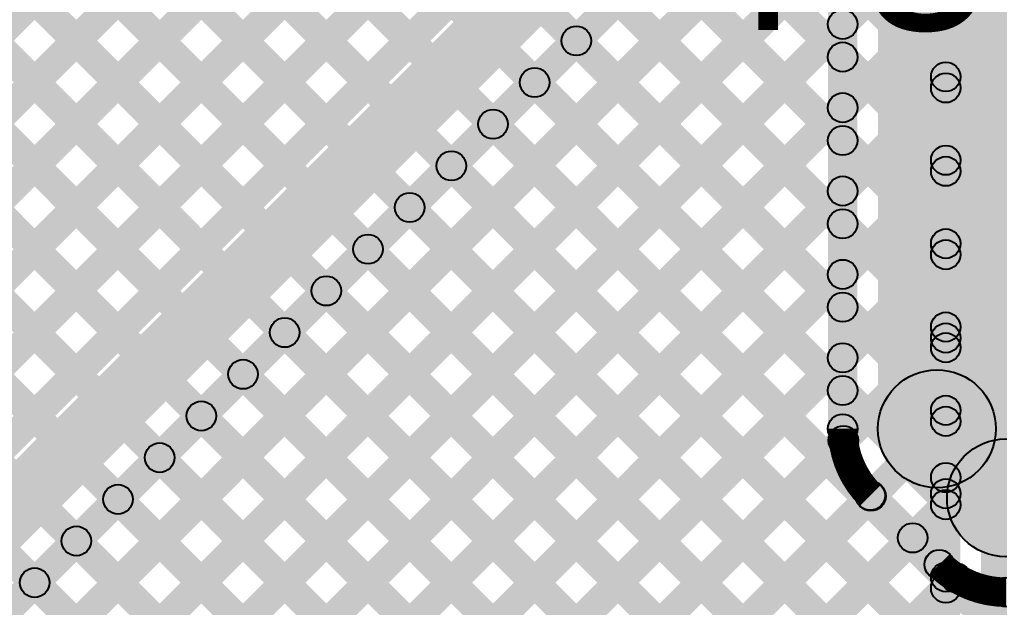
# Model space of a CAD drawing. Header units: millimetres. Extents: x -0.22 to 4.11, y -0.25 to 2.01.
# Drawn here: x 1.1412 to 1.4737, y 0.5591 to 0.7585 of the extents above; entities that cross this region are included whole.
import ezdxf

# ---------------------------------------------------------------- set-up
doc = ezdxf.new("R2010")
doc.units = ezdxf.units.MM
doc.header["$MEASUREMENT"] = 0
for name, color, linetype in [('BottomLayer', 5, 'Continuous'), ('BottomOverlay', 54, 'Continuous'), ('TopLayer', 1, 'Continuous')]:
    doc.layers.add(name, color=color, linetype=linetype)

msp = doc.modelspace()

# ---------------------------------------------------------------- hatches: boundary and pattern name
at = {"layer": 'BottomLayer'}
for points in [[(1.0256, 0.46377), (1.01005, 0.47933), (1.54544, 1.01472), (1.561, 0.99917)], [(1.03762, 0.45175), (1.03055, 0.45882), (1.56595, 0.99422), (1.57302, 0.98715)], [(1.03762, 0.45175), (1.03055, 0.45882), (1.56595, 0.99422), (1.57302, 0.98715)], [(0.62455, 0.01046), (0.61748, 0.01753), (1.452, 0.85204), (1.45907, 0.84497)], [(0.62455, 0.01046), (0.61748, 0.01753), (1.452, 0.85204), (1.45907, 0.84497)], [(0.65284, 0.01046), (0.64577, 0.01753), (1.452, 0.82376), (1.45907, 0.81669)], [(0.65284, 0.01046), (0.64577, 0.01753), (1.452, 0.82376), (1.45907, 0.81669)], [(1.38319, 0.80439), (1.39026, 0.81146), (1.45907, 0.74265), (1.452, 0.73558)], [(1.38319, 0.80439), (1.39026, 0.81146), (1.45907, 0.74265), (1.452, 0.73558)], [(0.68112, 0.01046), (0.67405, 0.01753), (1.452, 0.79547), (1.45907, 0.7884)], [(0.68112, 0.01046), (0.67405, 0.01753), (1.452, 0.79547), (1.45907, 0.7884)], [(1.36904, 0.79024), (1.37611, 0.79732), (1.45907, 0.71436), (1.452, 0.70729)], [(1.36904, 0.79024), (1.37611, 0.79732), (1.45907, 0.71436), (1.452, 0.70729)], [(1.46753, 0.61517), (1.53253, 0.61517), (1.53253, 0.78722), (1.46753, 0.78722)], [(1.3549, 0.7761), (1.36197, 0.78317), (1.45907, 0.68608), (1.452, 0.67901)], [(1.3549, 0.7761), (1.36197, 0.78317), (1.45907, 0.68608), (1.452, 0.67901)], [(1.34076, 0.76196), (1.34783, 0.76903), (1.45907, 0.65779), (1.452, 0.65072)], [(1.34076, 0.76196), (1.34783, 0.76903), (1.45907, 0.65779), (1.452, 0.65072)], [(1.46053, 0.64725), (1.45053, 0.64725), (1.45053, 0.77089), (1.46053, 0.77089)], [(1.46053, 0.64725), (1.45053, 0.64725), (1.45053, 0.77089), (1.46053, 0.77089)], [(0.70941, 0.01046), (0.70234, 0.01753), (1.452, 0.76719), (1.45907, 0.76012)], [(0.70941, 0.01046), (0.70234, 0.01753), (1.452, 0.76719), (1.45907, 0.76012)], [(1.32662, 0.74782), (1.33369, 0.75489), (1.45907, 0.62951), (1.452, 0.62244)], [(1.32662, 0.74782), (1.33369, 0.75489), (1.45907, 0.62951), (1.452, 0.62244)], [(0.73769, 0.01046), (0.73062, 0.01753), (1.452, 0.73891), (1.45907, 0.73183)], [(0.73769, 0.01046), (0.73062, 0.01753), (1.452, 0.73891), (1.45907, 0.73183)], [(1.31247, 0.73368), (1.31955, 0.74075), (1.45907, 0.60122), (1.452, 0.59415)], [(1.31247, 0.73368), (1.31955, 0.74075), (1.45907, 0.60122), (1.452, 0.59415)], [(1.29833, 0.71953), (1.3054, 0.72661), (1.45907, 0.57294), (1.452, 0.56587)], [(1.29833, 0.71953), (1.3054, 0.72661), (1.45907, 0.57294), (1.452, 0.56587)], [(1.28419, 0.70539), (1.29126, 0.71246), (1.45907, 0.54466), (1.452, 0.53759)], [(1.28419, 0.70539), (1.29126, 0.71246), (1.45907, 0.54466), (1.452, 0.53759)], [(0.76598, 0.01046), (0.7589, 0.01753), (1.452, 0.71062), (1.45907, 0.70355)], [(0.76598, 0.01046), (0.7589, 0.01753), (1.452, 0.71062), (1.45907, 0.70355)], [(1.27005, 0.69125), (1.27712, 0.69832), (1.76185, 0.21359), (1.75478, 0.20652)], [(1.27005, 0.69125), (1.27712, 0.69832), (1.76185, 0.21359), (1.75478, 0.20652)], [(0.79426, 0.01046), (0.78719, 0.01753), (1.452, 0.68234), (1.45907, 0.67527)], [(0.79426, 0.01046), (0.78719, 0.01753), (1.452, 0.68234), (1.45907, 0.67527)], [(1.25591, 0.67711), (1.26298, 0.68418), (1.73356, 0.21359), (1.72649, 0.20652)], [(1.25591, 0.67711), (1.26298, 0.68418), (1.73356, 0.21359), (1.72649, 0.20652)], [(1.24176, 0.66297), (1.24883, 0.67004), (1.70528, 0.21359), (1.69821, 0.20652)], [(1.24176, 0.66297), (1.24883, 0.67004), (1.70528, 0.21359), (1.69821, 0.20652)], [(1.22762, 0.64882), (1.23469, 0.65589), (1.677, 0.21359), (1.66992, 0.20652)], [(1.22762, 0.64882), (1.23469, 0.65589), (1.677, 0.21359), (1.66992, 0.20652)], [(0.82254, 0.01046), (0.81547, 0.01753), (1.452, 0.65405), (1.45907, 0.64698)], [(0.82254, 0.01046), (0.81547, 0.01753), (1.452, 0.65405), (1.45907, 0.64698)], [(1.46053, 0.60317), (1.45053, 0.60317), (1.45053, 0.64725), (1.46053, 0.64725)], [(1.46053, 0.60317), (1.45053, 0.60317), (1.45053, 0.64725), (1.46053, 0.64725)], [(1.46053, 0.60317), (1.45053, 0.60317), (1.45053, 0.64725), (1.46053, 0.64725)], [(1.46053, 0.60317), (1.45053, 0.60317), (1.45053, 0.64725), (1.46053, 0.64725)], [(1.21348, 0.63468), (1.22055, 0.64175), (1.64871, 0.21359), (1.64164, 0.20652)], [(1.21348, 0.63468), (1.22055, 0.64175), (1.64871, 0.21359), (1.64164, 0.20652)], [(1.46753, 0.54549), (2.11853, 0.54549), (2.11853, 0.63525), (1.46753, 0.63525)], [(0.85083, 0.01046), (0.84376, 0.01753), (1.452, 0.62577), (1.45907, 0.6187)], [(0.85083, 0.01046), (0.84376, 0.01753), (1.452, 0.62577), (1.45907, 0.6187)], [(1.19934, 0.62054), (1.20641, 0.62761), (1.62043, 0.21359), (1.61336, 0.20652)], [(1.19934, 0.62054), (1.20641, 0.62761), (1.62043, 0.21359), (1.61336, 0.20652)], [(1.1852, 0.6064), (1.19227, 0.61347), (1.59214, 0.21359), (1.58507, 0.20652)], [(1.1852, 0.6064), (1.19227, 0.61347), (1.59214, 0.21359), (1.58507, 0.20652)], [(1.46053, 0.53349), (1.45053, 0.53349), (1.45053, 0.60317), (1.46053, 0.60317)], [(1.46053, 0.53349), (1.45053, 0.53349), (1.45053, 0.60317), (1.46053, 0.60317)], [(1.17105, 0.59225), (1.17812, 0.59933), (1.56386, 0.21359), (1.55679, 0.20652)], [(1.17105, 0.59225), (1.17812, 0.59933), (1.56386, 0.21359), (1.55679, 0.20652)], [(0.87911, 0.01046), (0.87204, 0.01753), (1.452, 0.59748), (1.45907, 0.59041)], [(0.87911, 0.01046), (0.87204, 0.01753), (1.452, 0.59748), (1.45907, 0.59041)], [(1.15691, 0.57811), (1.16398, 0.58518), (1.53557, 0.21359), (1.5285, 0.20652)], [(1.15691, 0.57811), (1.16398, 0.58518), (1.53557, 0.21359), (1.5285, 0.20652)], [(0.9074, 0.01046), (0.90033, 0.01753), (1.452, 0.5692), (1.45907, 0.56213)], [(0.9074, 0.01046), (0.90033, 0.01753), (1.452, 0.5692), (1.45907, 0.56213)], [(1.14277, 0.56397), (1.14984, 0.57104), (1.50729, 0.21359), (1.50022, 0.20652)], [(1.14277, 0.56397), (1.14984, 0.57104), (1.50729, 0.21359), (1.50022, 0.20652)]]:
    msp.add_hatch(color=5, dxfattribs=at).paths.add_polyline_path(points)
h = msp.add_hatch(color=5, dxfattribs=at)
edge = h.paths.add_edge_path()
edge.add_arc((1.33015, 0.75135), 0.005, 0, 360)
h = msp.add_hatch(color=5, dxfattribs=at)
edge = h.paths.add_edge_path()
edge.add_arc((1.33015, 0.75135), 0.005, 0, 360)
h = msp.add_hatch(color=5, dxfattribs=at)
edge = h.paths.add_edge_path()
edge.add_arc((1.31601, 0.73721), 0.005, 0, 360)
h = msp.add_hatch(color=5, dxfattribs=at)
edge = h.paths.add_edge_path()
edge.add_arc((1.31601, 0.73721), 0.005, 0, 360)
h = msp.add_hatch(color=5, dxfattribs=at)
edge = h.paths.add_edge_path()
edge.add_arc((1.45553, 0.73911), 0.005, 0, 360)
h = msp.add_hatch(color=5, dxfattribs=at)
edge = h.paths.add_edge_path()
edge.add_arc((1.45553, 0.73911), 0.005, 0, 360)
h = msp.add_hatch(color=5, dxfattribs=at)
edge = h.paths.add_edge_path()
edge.add_arc((1.45553, 0.73537), 0.005, 0, 360)
h = msp.add_hatch(color=5, dxfattribs=at)
edge = h.paths.add_edge_path()
edge.add_arc((1.45553, 0.73537), 0.005, 0, 360)
h = msp.add_hatch(color=5, dxfattribs=at)
edge = h.paths.add_edge_path()
edge.add_arc((1.30187, 0.72307), 0.005, 0, 360)
h = msp.add_hatch(color=5, dxfattribs=at)
edge = h.paths.add_edge_path()
edge.add_arc((1.30187, 0.72307), 0.005, 0, 360)
h = msp.add_hatch(color=5, dxfattribs=at)
edge = h.paths.add_edge_path()
edge.add_arc((1.45553, 0.71083), 0.005, 0, 360)
h = msp.add_hatch(color=5, dxfattribs=at)
edge = h.paths.add_edge_path()
edge.add_arc((1.45553, 0.71083), 0.005, 0, 360)
h = msp.add_hatch(color=5, dxfattribs=at)
edge = h.paths.add_edge_path()
edge.add_arc((1.28773, 0.70893), 0.005, 0, 360)
h = msp.add_hatch(color=5, dxfattribs=at)
edge = h.paths.add_edge_path()
edge.add_arc((1.28773, 0.70893), 0.005, 0, 360)
h = msp.add_hatch(color=5, dxfattribs=at)
edge = h.paths.add_edge_path()
edge.add_arc((1.45553, 0.70709), 0.005, 0, 360)
h = msp.add_hatch(color=5, dxfattribs=at)
edge = h.paths.add_edge_path()
edge.add_arc((1.45553, 0.70709), 0.005, 0, 360)
h = msp.add_hatch(color=5, dxfattribs=at)
edge = h.paths.add_edge_path()
edge.add_arc((1.27358, 0.69479), 0.005, 0, 360)
h = msp.add_hatch(color=5, dxfattribs=at)
edge = h.paths.add_edge_path()
edge.add_arc((1.27358, 0.69479), 0.005, 0, 360)
h = msp.add_hatch(color=5, dxfattribs=at)
edge = h.paths.add_edge_path()
edge.add_arc((1.25944, 0.68064), 0.005, 0, 360)
h = msp.add_hatch(color=5, dxfattribs=at)
edge = h.paths.add_edge_path()
edge.add_arc((1.25944, 0.68064), 0.005, 0, 360)
h = msp.add_hatch(color=5, dxfattribs=at)
edge = h.paths.add_edge_path()
edge.add_arc((1.45553, 0.68254), 0.005, 0, 360)
h = msp.add_hatch(color=5, dxfattribs=at)
edge = h.paths.add_edge_path()
edge.add_arc((1.45553, 0.68254), 0.005, 0, 360)
h = msp.add_hatch(color=5, dxfattribs=at)
edge = h.paths.add_edge_path()
edge.add_arc((1.45553, 0.6788), 0.005, 0, 360)
h = msp.add_hatch(color=5, dxfattribs=at)
edge = h.paths.add_edge_path()
edge.add_arc((1.45553, 0.6788), 0.005, 0, 360)
h = msp.add_hatch(color=5, dxfattribs=at)
edge = h.paths.add_edge_path()
edge.add_arc((1.2453, 0.6665), 0.005, 0, 360)
h = msp.add_hatch(color=5, dxfattribs=at)
edge = h.paths.add_edge_path()
edge.add_arc((1.2453, 0.6665), 0.005, 0, 360)
h = msp.add_hatch(color=5, dxfattribs=at)
edge = h.paths.add_edge_path()
edge.add_arc((1.45553, 0.65426), 0.005, 0, 360)
h = msp.add_hatch(color=5, dxfattribs=at)
edge = h.paths.add_edge_path()
edge.add_arc((1.45553, 0.65426), 0.005, 0, 360)
h = msp.add_hatch(color=5, dxfattribs=at)
edge = h.paths.add_edge_path()
edge.add_arc((1.23116, 0.65236), 0.005, 0, 360)
h = msp.add_hatch(color=5, dxfattribs=at)
edge = h.paths.add_edge_path()
edge.add_arc((1.23116, 0.65236), 0.005, 0, 360)
h = msp.add_hatch(color=5, dxfattribs=at)
edge = h.paths.add_edge_path()
edge.add_arc((1.45553, 0.65052), 0.005, 0, 360)
h = msp.add_hatch(color=5, dxfattribs=at)
edge = h.paths.add_edge_path()
edge.add_arc((1.45553, 0.65052), 0.005, 0, 360)
h = msp.add_hatch(color=5, dxfattribs=at)
edge = h.paths.add_edge_path()
edge.add_arc((1.45553, 0.64725), 0.005, 0, 360)
h = msp.add_hatch(color=5, dxfattribs=at)
edge = h.paths.add_edge_path()
edge.add_arc((1.45553, 0.64725), 0.005, 0, 360)
h = msp.add_hatch(color=5, dxfattribs=at)
edge = h.paths.add_edge_path()
edge.add_arc((1.45553, 0.64725), 0.005, 0, 360)
h = msp.add_hatch(color=5, dxfattribs=at)
edge = h.paths.add_edge_path()
edge.add_arc((1.45553, 0.64725), 0.005, 0, 360)
h = msp.add_hatch(color=5, dxfattribs=at)
edge = h.paths.add_edge_path()
edge.add_arc((1.45553, 0.64725), 0.005, 0, 360)
h = msp.add_hatch(color=5, dxfattribs=at)
edge = h.paths.add_edge_path()
edge.add_arc((1.45553, 0.64725), 0.005, 0, 360)
h = msp.add_hatch(color=5, dxfattribs=at)
edge = h.paths.add_edge_path()
edge.add_arc((1.21702, 0.63822), 0.005, 0, 360)
h = msp.add_hatch(color=5, dxfattribs=at)
edge = h.paths.add_edge_path()
edge.add_arc((1.21702, 0.63822), 0.005, 0, 360)
h = msp.add_hatch(color=5, dxfattribs=at)
edge = h.paths.add_edge_path()
edge.add_arc((1.20287, 0.62407), 0.005, 0, 360)
h = msp.add_hatch(color=5, dxfattribs=at)
edge = h.paths.add_edge_path()
edge.add_arc((1.20287, 0.62407), 0.005, 0, 360)
h = msp.add_hatch(color=5, dxfattribs=at)
edge = h.paths.add_edge_path()
edge.add_arc((1.45553, 0.62597), 0.005, 0, 360)
h = msp.add_hatch(color=5, dxfattribs=at)
edge = h.paths.add_edge_path()
edge.add_arc((1.45553, 0.62597), 0.005, 0, 360)
h = msp.add_hatch(color=5, dxfattribs=at)
edge = h.paths.add_edge_path()
edge.add_arc((1.45553, 0.62223), 0.005, 0, 360)
h = msp.add_hatch(color=5, dxfattribs=at)
edge = h.paths.add_edge_path()
edge.add_arc((1.45553, 0.62223), 0.005, 0, 360)
h = msp.add_hatch(color=5, dxfattribs=at)
edge = h.paths.add_edge_path()
edge.add_arc((1.18873, 0.60993), 0.005, 0, 360)
h = msp.add_hatch(color=5, dxfattribs=at)
edge = h.paths.add_edge_path()
edge.add_arc((1.18873, 0.60993), 0.005, 0, 360)
h = msp.add_hatch(color=5, dxfattribs=at)
edge = h.paths.add_edge_path()
edge.add_arc((1.45553, 0.60317), 0.005, 0, 360)
h = msp.add_hatch(color=5, dxfattribs=at)
edge = h.paths.add_edge_path()
edge.add_arc((1.45553, 0.60317), 0.005, 0, 360)
h = msp.add_hatch(color=5, dxfattribs=at)
edge = h.paths.add_edge_path()
edge.add_arc((1.45553, 0.60317), 0.005, 0, 360)
h = msp.add_hatch(color=5, dxfattribs=at)
edge = h.paths.add_edge_path()
edge.add_arc((1.45553, 0.60317), 0.005, 0, 360)
h = msp.add_hatch(color=5, dxfattribs=at)
edge = h.paths.add_edge_path()
edge.add_arc((1.45553, 0.60317), 0.005, 0, 360)
h = msp.add_hatch(color=5, dxfattribs=at)
edge = h.paths.add_edge_path()
edge.add_arc((1.45553, 0.60317), 0.005, 0, 360)
h = msp.add_hatch(color=5, dxfattribs=at)
edge = h.paths.add_edge_path()
edge.add_arc((1.45553, 0.59769), 0.005, 0, 360)
h = msp.add_hatch(color=5, dxfattribs=at)
edge = h.paths.add_edge_path()
edge.add_arc((1.45553, 0.59769), 0.005, 0, 360)
h = msp.add_hatch(color=5, dxfattribs=at)
edge = h.paths.add_edge_path()
edge.add_arc((1.17459, 0.59579), 0.005, 0, 360)
h = msp.add_hatch(color=5, dxfattribs=at)
edge = h.paths.add_edge_path()
edge.add_arc((1.17459, 0.59579), 0.005, 0, 360)
h = msp.add_hatch(color=5, dxfattribs=at)
edge = h.paths.add_edge_path()
edge.add_arc((1.45553, 0.59395), 0.005, 0, 360)
h = msp.add_hatch(color=5, dxfattribs=at)
edge = h.paths.add_edge_path()
edge.add_arc((1.45553, 0.59395), 0.005, 0, 360)
h = msp.add_hatch(color=5, dxfattribs=at)
edge = h.paths.add_edge_path()
edge.add_arc((1.16045, 0.58165), 0.005, 0, 360)
h = msp.add_hatch(color=5, dxfattribs=at)
edge = h.paths.add_edge_path()
edge.add_arc((1.16045, 0.58165), 0.005, 0, 360)
h = msp.add_hatch(color=5, dxfattribs=at)
edge = h.paths.add_edge_path()
edge.add_arc((1.1463, 0.56751), 0.005, 0, 360)
h = msp.add_hatch(color=5, dxfattribs=at)
edge = h.paths.add_edge_path()
edge.add_arc((1.1463, 0.56751), 0.005, 0, 360)
h = msp.add_hatch(color=5, dxfattribs=at)
edge = h.paths.add_edge_path()
edge.add_arc((1.45553, 0.56941), 0.005, 0, 360)
h = msp.add_hatch(color=5, dxfattribs=at)
edge = h.paths.add_edge_path()
edge.add_arc((1.45553, 0.56941), 0.005, 0, 360)
h = msp.add_hatch(color=5, dxfattribs=at)
edge = h.paths.add_edge_path()
edge.add_arc((1.45553, 0.56566), 0.005, 0, 360)
h = msp.add_hatch(color=5, dxfattribs=at)
edge = h.paths.add_edge_path()
edge.add_arc((1.45553, 0.56566), 0.005, 0, 360)
at = {"layer": 'TopLayer'}
for points in [[(0.7127, 1.44659), (0.71977, 1.45366), (1.42407, 0.74936), (1.417, 0.74229)], [(0.7127, 1.44659), (0.71977, 1.45366), (1.42407, 0.74936), (1.417, 0.74229)], [(0.68485, 1.44615), (0.69193, 1.45322), (1.42407, 0.72108), (1.417, 0.71401)], [(0.68485, 1.44615), (0.69193, 1.45322), (1.42407, 0.72108), (1.417, 0.71401)], [(1.42553, 0.61971), (1.41553, 0.61971), (1.41553, 1.25061), (1.42553, 1.25061)], [(1.42553, 0.61971), (1.41553, 0.61971), (1.41553, 1.25061), (1.42553, 1.25061)], [(1.47253, 0.61971), (1.43253, 0.61971), (1.43253, 1.25061), (1.47253, 1.25061)], [(0.86996, 1.23276), (0.87703, 1.23983), (1.42407, 0.69279), (1.417, 0.68572)], [(0.86996, 1.23276), (0.87703, 1.23983), (1.42407, 0.69279), (1.417, 0.68572)], [(0.872, 1.20244), (0.87907, 1.20951), (1.42407, 0.66451), (1.417, 0.65744)], [(0.872, 1.20244), (0.87907, 1.20951), (1.42407, 0.66451), (1.417, 0.65744)], [(0.872, 1.17415), (0.87907, 1.18122), (1.42407, 0.63622), (1.417, 0.62915)], [(0.872, 1.17415), (0.87907, 1.18122), (1.42407, 0.63622), (1.417, 0.62915)], [(0.872, 1.14587), (0.87907, 1.15294), (1.81842, 0.21359), (1.81135, 0.20652)], [(0.872, 1.14587), (0.87907, 1.15294), (1.81842, 0.21359), (1.81135, 0.20652)], [(0.872, 1.11759), (0.87907, 1.12466), (1.79013, 0.21359), (1.78306, 0.20652)], [(0.872, 1.11759), (0.87907, 1.12466), (1.79013, 0.21359), (1.78306, 0.20652)], [(0.872, 1.0893), (0.87907, 1.09637), (1.76185, 0.21359), (1.75478, 0.20652)], [(0.872, 1.0893), (0.87907, 1.09637), (1.76185, 0.21359), (1.75478, 0.20652)], [(0.872, 1.06102), (0.87907, 1.06809), (1.73356, 0.21359), (1.72649, 0.20652)], [(0.872, 1.06102), (0.87907, 1.06809), (1.73356, 0.21359), (1.72649, 0.20652)], [(0.87907, 0.49125), (0.872, 0.49832), (1.417, 1.04332), (1.42407, 1.03625)], [(0.87907, 0.49125), (0.872, 0.49832), (1.417, 1.04332), (1.42407, 1.03625)], [(0.872, 1.03273), (0.87907, 1.0398), (1.70528, 0.21359), (1.69821, 0.20652)], [(0.872, 1.03273), (0.87907, 1.0398), (1.70528, 0.21359), (1.69821, 0.20652)], [(0.87907, 0.46296), (0.872, 0.47003), (1.417, 1.01503), (1.42407, 1.00796)], [(0.87907, 0.46296), (0.872, 0.47003), (1.417, 1.01503), (1.42407, 1.00796)], [(0.872, 1.00445), (0.87907, 1.01152), (1.677, 0.21359), (1.66992, 0.20652)], [(0.872, 1.00445), (0.87907, 1.01152), (1.677, 0.21359), (1.66992, 0.20652)], [(0.87907, 0.43468), (0.872, 0.44175), (1.417, 0.98675), (1.42407, 0.97968)], [(0.87907, 0.43468), (0.872, 0.44175), (1.417, 0.98675), (1.42407, 0.97968)], [(0.872, 0.97616), (0.87907, 0.98323), (1.64871, 0.21359), (1.64164, 0.20652)], [(0.872, 0.97616), (0.87907, 0.98323), (1.64871, 0.21359), (1.64164, 0.20652)], [(0.87907, 0.40639), (0.872, 0.41346), (1.417, 0.95846), (1.42407, 0.95139)], [(0.87907, 0.40639), (0.872, 0.41346), (1.417, 0.95846), (1.42407, 0.95139)], [(0.872, 0.94788), (0.87907, 0.95495), (1.62043, 0.21359), (1.61336, 0.20652)], [(0.872, 0.94788), (0.87907, 0.95495), (1.62043, 0.21359), (1.61336, 0.20652)], [(0.87907, 0.37811), (0.872, 0.38518), (1.417, 0.93018), (1.42407, 0.92311)], [(0.87907, 0.37811), (0.872, 0.38518), (1.417, 0.93018), (1.42407, 0.92311)], [(0.872, 0.9196), (0.87907, 0.92667), (1.59214, 0.21359), (1.58507, 0.20652)], [(0.872, 0.9196), (0.87907, 0.92667), (1.59214, 0.21359), (1.58507, 0.20652)], [(0.87907, 0.34983), (0.872, 0.3569), (1.417, 0.9019), (1.42407, 0.89483)], [(0.87907, 0.34983), (0.872, 0.3569), (1.417, 0.9019), (1.42407, 0.89483)], [(0.872, 0.89131), (0.87907, 0.89838), (1.56386, 0.21359), (1.55679, 0.20652)], [(0.872, 0.89131), (0.87907, 0.89838), (1.56386, 0.21359), (1.55679, 0.20652)], [(0.87907, 0.32154), (0.872, 0.32861), (1.417, 0.87361), (1.42407, 0.86654)], [(0.87907, 0.32154), (0.872, 0.32861), (1.417, 0.87361), (1.42407, 0.86654)], [(0.872, 0.86303), (0.87907, 0.8701), (1.53557, 0.21359), (1.5285, 0.20652)], [(0.872, 0.86303), (0.87907, 0.8701), (1.53557, 0.21359), (1.5285, 0.20652)], [(0.59627, 0.01046), (0.5892, 0.01753), (1.417, 0.84533), (1.42407, 0.83826)], [(0.59627, 0.01046), (0.5892, 0.01753), (1.417, 0.84533), (1.42407, 0.83826)], [(0.872, 0.83474), (0.87907, 0.84181), (1.50729, 0.21359), (1.50022, 0.20652)], [(0.872, 0.83474), (0.87907, 0.84181), (1.50729, 0.21359), (1.50022, 0.20652)], [(0.62455, 0.01046), (0.61748, 0.01753), (1.417, 0.81704), (1.42407, 0.80997)], [(0.62455, 0.01046), (0.61748, 0.01753), (1.417, 0.81704), (1.42407, 0.80997)], [(0.65284, 0.01046), (0.64577, 0.01753), (1.417, 0.78876), (1.42407, 0.78169)], [(0.65284, 0.01046), (0.64577, 0.01753), (1.417, 0.78876), (1.42407, 0.78169)], [(0.68112, 0.01046), (0.67405, 0.01753), (1.417, 0.76047), (1.42407, 0.7534)], [(0.68112, 0.01046), (0.67405, 0.01753), (1.417, 0.76047), (1.42407, 0.7534)], [(0.70941, 0.01046), (0.70234, 0.01753), (1.417, 0.73219), (1.42407, 0.72512)], [(0.70941, 0.01046), (0.70234, 0.01753), (1.417, 0.73219), (1.42407, 0.72512)], [(0.73769, 0.01046), (0.73062, 0.01753), (1.417, 0.70391), (1.42407, 0.69683)], [(0.73769, 0.01046), (0.73062, 0.01753), (1.417, 0.70391), (1.42407, 0.69683)], [(0.76598, 0.01046), (0.7589, 0.01753), (1.417, 0.67562), (1.42407, 0.66855)], [(0.76598, 0.01046), (0.7589, 0.01753), (1.417, 0.67562), (1.42407, 0.66855)], [(0.79426, 0.01046), (0.78719, 0.01753), (1.417, 0.64734), (1.42407, 0.64027)], [(0.79426, 0.01046), (0.78719, 0.01753), (1.417, 0.64734), (1.42407, 0.64027)], [(1.43839, 0.60557), (1.46667, 0.63385), (1.49011, 0.61042), (1.46182, 0.58213)], [(0.82254, 0.01046), (0.81547, 0.01753), (1.41724, 0.6193), (1.42431, 0.61223)], [(0.82254, 0.01046), (0.81547, 0.01753), (1.41724, 0.6193), (1.42431, 0.61223)], [(0.85083, 0.01046), (0.84376, 0.01753), (1.42661, 0.60038), (1.43368, 0.59331)], [(0.85083, 0.01046), (0.84376, 0.01753), (1.42661, 0.60038), (1.43368, 0.59331)], [(1.4264, 0.59352), (1.43347, 0.60059), (1.45684, 0.57721), (1.44977, 0.57014)], [(1.4264, 0.59352), (1.43347, 0.60059), (1.45684, 0.57721), (1.44977, 0.57014)], [(0.87911, 0.01046), (0.87204, 0.01753), (1.44075, 0.58624), (1.44782, 0.57917)], [(0.87911, 0.01046), (0.87204, 0.01753), (1.44075, 0.58624), (1.44782, 0.57917)], [(0.9074, 0.01046), (0.90033, 0.01753), (1.45547, 0.57267), (1.46254, 0.5656)], [(0.9074, 0.01046), (0.90033, 0.01753), (1.45547, 0.57267), (1.46254, 0.5656)], [(1.13174, 0.20652), (1.12467, 0.21359), (1.47889, 0.56781), (1.48596, 0.56074)], [(1.13174, 0.20652), (1.12467, 0.21359), (1.47889, 0.56781), (1.48596, 0.56074)]]:
    msp.add_hatch(color=1, dxfattribs=at).paths.add_polyline_path(points)
h = msp.add_hatch(color=1, dxfattribs=at)
edge = h.paths.add_edge_path()
edge.add_arc((1.42053, 0.75694), 0.005, 0, 360)
h = msp.add_hatch(color=1, dxfattribs=at)
edge = h.paths.add_edge_path()
edge.add_arc((1.42053, 0.75694), 0.005, 0, 360)
h = msp.add_hatch(color=1, dxfattribs=at)
edge = h.paths.add_edge_path()
edge.add_arc((1.42053, 0.74583), 0.005, 0, 360)
h = msp.add_hatch(color=1, dxfattribs=at)
edge = h.paths.add_edge_path()
edge.add_arc((1.42053, 0.74583), 0.005, 0, 360)
h = msp.add_hatch(color=1, dxfattribs=at)
edge = h.paths.add_edge_path()
edge.add_arc((1.42053, 0.72865), 0.005, 0, 360)
h = msp.add_hatch(color=1, dxfattribs=at)
edge = h.paths.add_edge_path()
edge.add_arc((1.42053, 0.72865), 0.005, 0, 360)
h = msp.add_hatch(color=1, dxfattribs=at)
edge = h.paths.add_edge_path()
edge.add_arc((1.42053, 0.71754), 0.005, 0, 360)
h = msp.add_hatch(color=1, dxfattribs=at)
edge = h.paths.add_edge_path()
edge.add_arc((1.42053, 0.71754), 0.005, 0, 360)
h = msp.add_hatch(color=1, dxfattribs=at)
edge = h.paths.add_edge_path()
edge.add_arc((1.42053, 0.70037), 0.005, 0, 360)
h = msp.add_hatch(color=1, dxfattribs=at)
edge = h.paths.add_edge_path()
edge.add_arc((1.42053, 0.70037), 0.005, 0, 360)
h = msp.add_hatch(color=1, dxfattribs=at)
edge = h.paths.add_edge_path()
edge.add_arc((1.42053, 0.68926), 0.005, 0, 360)
h = msp.add_hatch(color=1, dxfattribs=at)
edge = h.paths.add_edge_path()
edge.add_arc((1.42053, 0.68926), 0.005, 0, 360)
h = msp.add_hatch(color=1, dxfattribs=at)
edge = h.paths.add_edge_path()
edge.add_arc((1.42053, 0.67209), 0.005, 0, 360)
h = msp.add_hatch(color=1, dxfattribs=at)
edge = h.paths.add_edge_path()
edge.add_arc((1.42053, 0.67209), 0.005, 0, 360)
h = msp.add_hatch(color=1, dxfattribs=at)
edge = h.paths.add_edge_path()
edge.add_arc((1.42053, 0.66097), 0.005, 0, 360)
h = msp.add_hatch(color=1, dxfattribs=at)
edge = h.paths.add_edge_path()
edge.add_arc((1.42053, 0.66097), 0.005, 0, 360)
h = msp.add_hatch(color=1, dxfattribs=at)
edge = h.paths.add_edge_path()
edge.add_arc((1.42053, 0.6438), 0.005, 0, 360)
h = msp.add_hatch(color=1, dxfattribs=at)
edge = h.paths.add_edge_path()
edge.add_arc((1.42053, 0.6438), 0.005, 0, 360)
h = msp.add_hatch(color=1, dxfattribs=at)
edge = h.paths.add_edge_path()
edge.add_arc((1.45253, 0.61971), 0.02, 0, 360)
h = msp.add_hatch(color=1, dxfattribs=at)
edge = h.paths.add_edge_path()
edge.add_arc((1.45253, 0.61971), 0.02, 0, 360)
h = msp.add_hatch(color=1, dxfattribs=at)
edge = h.paths.add_edge_path()
edge.add_arc((1.42053, 0.63269), 0.005, 0, 360)
h = msp.add_hatch(color=1, dxfattribs=at)
edge = h.paths.add_edge_path()
edge.add_arc((1.42053, 0.63269), 0.005, 0, 360)
h = msp.add_hatch(color=1, dxfattribs=at)
edge = h.paths.add_edge_path()
edge.add_arc((1.42053, 0.61971), 0.005, 0, 360)
h = msp.add_hatch(color=1, dxfattribs=at)
edge = h.paths.add_edge_path()
edge.add_arc((1.42053, 0.61971), 0.005, 0, 360)
h = msp.add_hatch(color=1, dxfattribs=at)
edge = h.paths.add_edge_path()
edge.add_arc((1.42053, 0.61971), 0.005, 0, 360)
h = msp.add_hatch(color=1, dxfattribs=at)
edge = h.paths.add_edge_path()
edge.add_arc((1.42053, 0.61971), 0.005, 0, 360)
h = msp.add_hatch(color=1, dxfattribs=at)
edge = h.paths.add_edge_path()
edge.add_arc((1.42053, 0.61971), 0.005, 0, 360)
h = msp.add_hatch(color=1, dxfattribs=at)
edge = h.paths.add_edge_path()
edge.add_arc((1.42053, 0.61971), 0.005, 0, 360)
h = msp.add_hatch(color=1, dxfattribs=at)
edge = h.paths.add_edge_path()
edge.add_arc((1.42078, 0.61576), 0.005, 0, 360)
h = msp.add_hatch(color=1, dxfattribs=at)
edge = h.paths.add_edge_path()
edge.add_arc((1.42078, 0.61576), 0.005, 0, 360)
h = msp.add_hatch(color=1, dxfattribs=at)
edge = h.paths.add_edge_path()
edge.add_arc((1.47596, 0.59628), 0.02, 0, 360)
h = msp.add_hatch(color=1, dxfattribs=at)
edge = h.paths.add_edge_path()
edge.add_arc((1.47596, 0.59628), 0.02, 0, 360)
h = msp.add_hatch(color=1, dxfattribs=at)
edge = h.paths.add_edge_path()
edge.add_arc((1.42991, 0.59708), 0.005, 0, 360)
h = msp.add_hatch(color=1, dxfattribs=at)
edge = h.paths.add_edge_path()
edge.add_arc((1.42991, 0.59708), 0.005, 0, 360)
h = msp.add_hatch(color=1, dxfattribs=at)
edge = h.paths.add_edge_path()
edge.add_arc((1.42993, 0.59705), 0.005, 0, 360)
h = msp.add_hatch(color=1, dxfattribs=at)
edge = h.paths.add_edge_path()
edge.add_arc((1.42993, 0.59705), 0.005, 0, 360)
h = msp.add_hatch(color=1, dxfattribs=at)
edge = h.paths.add_edge_path()
edge.add_arc((1.42993, 0.59705), 0.005, 0, 360)
h = msp.add_hatch(color=1, dxfattribs=at)
edge = h.paths.add_edge_path()
edge.add_arc((1.42993, 0.59705), 0.005, 0, 360)
h = msp.add_hatch(color=1, dxfattribs=at)
edge = h.paths.add_edge_path()
edge.add_arc((1.43014, 0.59684), 0.005, 0, 360)
h = msp.add_hatch(color=1, dxfattribs=at)
edge = h.paths.add_edge_path()
edge.add_arc((1.43014, 0.59684), 0.005, 0, 360)
h = msp.add_hatch(color=1, dxfattribs=at)
edge = h.paths.add_edge_path()
edge.add_arc((1.44429, 0.5827), 0.005, 0, 360)
h = msp.add_hatch(color=1, dxfattribs=at)
edge = h.paths.add_edge_path()
edge.add_arc((1.44429, 0.5827), 0.005, 0, 360)
h = msp.add_hatch(color=1, dxfattribs=at)
edge = h.paths.add_edge_path()
edge.add_arc((1.45331, 0.57368), 0.005, 0, 360)
h = msp.add_hatch(color=1, dxfattribs=at)
edge = h.paths.add_edge_path()
edge.add_arc((1.45331, 0.57368), 0.005, 0, 360)
h = msp.add_hatch(color=1, dxfattribs=at)
edge = h.paths.add_edge_path()
edge.add_arc((1.45331, 0.57368), 0.005, 0, 360)
h = msp.add_hatch(color=1, dxfattribs=at)
edge = h.paths.add_edge_path()
edge.add_arc((1.45331, 0.57368), 0.005, 0, 360)
h = msp.add_hatch(color=1, dxfattribs=at)
edge = h.paths.add_edge_path()
edge.add_arc((1.45334, 0.57365), 0.005, 0, 360)
h = msp.add_hatch(color=1, dxfattribs=at)
edge = h.paths.add_edge_path()
edge.add_arc((1.45334, 0.57365), 0.005, 0, 360)
h = msp.add_hatch(color=1, dxfattribs=at)
edge = h.paths.add_edge_path()
edge.add_arc((1.45901, 0.56914), 0.005, 0, 360)
h = msp.add_hatch(color=1, dxfattribs=at)
edge = h.paths.add_edge_path()
edge.add_arc((1.45901, 0.56914), 0.005, 0, 360)
h = msp.add_hatch(color=1, dxfattribs=at)
edge = h.paths.add_edge_path()
edge.add_arc((1.47596, 0.56428), 0.005, 0, 360)
h = msp.add_hatch(color=1, dxfattribs=at)
edge = h.paths.add_edge_path()
edge.add_arc((1.47596, 0.56428), 0.005, 0, 360)
h = msp.add_hatch(color=1, dxfattribs=at)
edge = h.paths.add_edge_path()
edge.add_arc((1.47596, 0.56428), 0.005, 0, 360)
h = msp.add_hatch(color=1, dxfattribs=at)
edge = h.paths.add_edge_path()
edge.add_arc((1.47596, 0.56428), 0.005, 0, 360)
h = msp.add_hatch(color=1, dxfattribs=at)
edge = h.paths.add_edge_path()
edge.add_arc((1.47596, 0.56428), 0.005, 0, 360)
h = msp.add_hatch(color=1, dxfattribs=at)
edge = h.paths.add_edge_path()
edge.add_arc((1.47596, 0.56428), 0.005, 0, 360)

# ---------------------------------------------------------------- linework, layer by layer
at = {"layer": 'BottomLayer'}
for centre in [(1.33015, 0.75135), (1.33015, 0.75135), (1.31601, 0.73721), (1.31601, 0.73721), (1.45553, 0.73911), (1.45553, 0.73911), (1.45553, 0.73537), (1.45553, 0.73537), (1.30187, 0.72307), (1.30187, 0.72307), (1.45553, 0.71083), (1.45553, 0.71083), (1.28773, 0.70893), (1.28773, 0.70893), (1.45553, 0.70709), (1.45553, 0.70709), (1.27358, 0.69479), (1.27358, 0.69479), (1.25944, 0.68064), (1.25944, 0.68064), (1.45553, 0.68254), (1.45553, 0.68254), (1.45553, 0.6788), (1.45553, 0.6788), (1.2453, 0.6665), (1.2453, 0.6665), (1.45553, 0.65426), (1.45553, 0.65426), (1.23116, 0.65236), (1.23116, 0.65236), (1.45553, 0.65052), (1.45553, 0.65052), (1.45553, 0.64725), (1.45553, 0.64725), (1.45553, 0.64725), (1.45553, 0.64725), (1.45553, 0.64725), (1.45553, 0.64725), (1.21702, 0.63822), (1.21702, 0.63822), (1.20287, 0.62407), (1.20287, 0.62407), (1.45553, 0.62597), (1.45553, 0.62597), (1.45553, 0.62223), (1.45553, 0.62223), (1.18873, 0.60993), (1.18873, 0.60993), (1.45553, 0.60317), (1.45553, 0.60317), (1.45553, 0.60317), (1.45553, 0.60317), (1.45553, 0.60317), (1.45553, 0.60317), (1.45553, 0.59769), (1.45553, 0.59769), (1.17459, 0.59579), (1.17459, 0.59579), (1.45553, 0.59395), (1.45553, 0.59395), (1.16045, 0.58165), (1.16045, 0.58165), (1.1463, 0.56751), (1.1463, 0.56751), (1.45553, 0.56941), (1.45553, 0.56941), (1.45553, 0.56566), (1.45553, 0.56566)]:
    msp.add_circle(centre, 0.005, dxfattribs=at)
at = {"layer": 'TopLayer', "const_width": 0.01}
for points in [[(1.42993, 0.59705, -0.199231), (1.42053, 0.61971)], [(1.42991, 0.59708, -0.198912), (1.42053, 0.61971)], [(1.42993, 0.59705, -0.199231), (1.42053, 0.61971)], [(1.42991, 0.59708, -0.198912), (1.42053, 0.61971)], [(1.47596, 0.56428, -0.199231), (1.45331, 0.57368)], [(1.47596, 0.56428, -0.199231), (1.45331, 0.57368)], [(1.47596, 0.56428, -0.198912), (1.45334, 0.57365)], [(1.47596, 0.56428, -0.198912), (1.45334, 0.57365)]]:
    msp.add_lwpolyline(points, format="xyb", dxfattribs=at)
at = {"layer": 'TopLayer'}
for centre, radius in [((1.42053, 0.75694), 0.005), ((1.42053, 0.75694), 0.005), ((1.42053, 0.74583), 0.005), ((1.42053, 0.74583), 0.005), ((1.42053, 0.72865), 0.005), ((1.42053, 0.72865), 0.005), ((1.42053, 0.71754), 0.005), ((1.42053, 0.71754), 0.005), ((1.42053, 0.70037), 0.005), ((1.42053, 0.70037), 0.005), ((1.42053, 0.68926), 0.005), ((1.42053, 0.68926), 0.005), ((1.42053, 0.67209), 0.005), ((1.42053, 0.67209), 0.005), ((1.42053, 0.66097), 0.005), ((1.42053, 0.66097), 0.005), ((1.42053, 0.6438), 0.005), ((1.42053, 0.6438), 0.005), ((1.45253, 0.61971), 0.02), ((1.45253, 0.61971), 0.02), ((1.42053, 0.63269), 0.005), ((1.42053, 0.63269), 0.005), ((1.42053, 0.61971), 0.005), ((1.42053, 0.61971), 0.005), ((1.42053, 0.61971), 0.005), ((1.42053, 0.61971), 0.005), ((1.42053, 0.61971), 0.005), ((1.42053, 0.61971), 0.005), ((1.42078, 0.61576), 0.005), ((1.42078, 0.61576), 0.005), ((1.47596, 0.59628), 0.02), ((1.47596, 0.59628), 0.02), ((1.42991, 0.59708), 0.005), ((1.42991, 0.59708), 0.005), ((1.42993, 0.59705), 0.005), ((1.42993, 0.59705), 0.005), ((1.42993, 0.59705), 0.005), ((1.42993, 0.59705), 0.005), ((1.43014, 0.59684), 0.005), ((1.43014, 0.59684), 0.005), ((1.44429, 0.5827), 0.005), ((1.44429, 0.5827), 0.005), ((1.45331, 0.57368), 0.005), ((1.45331, 0.57368), 0.005), ((1.45331, 0.57368), 0.005), ((1.45331, 0.57368), 0.005), ((1.45334, 0.57365), 0.005), ((1.45334, 0.57365), 0.005), ((1.45901, 0.56914), 0.005), ((1.45901, 0.56914), 0.005), ((1.47596, 0.56428), 0.005), ((1.47596, 0.56428), 0.005), ((1.47596, 0.56428), 0.005), ((1.47596, 0.56428), 0.005), ((1.47596, 0.56428), 0.005), ((1.47596, 0.56428), 0.005)]:
    msp.add_circle(centre, radius, dxfattribs=at)

# ---------------------------------------------------------------- texts
at = {"layer": 'BottomOverlay', "text_generation_flag": 2}
msp.add_text('C34', height=0.06, dxfattribs=at).set_placement((1.52897, 0.75505))

doc.saveas('drawing.dxf')
